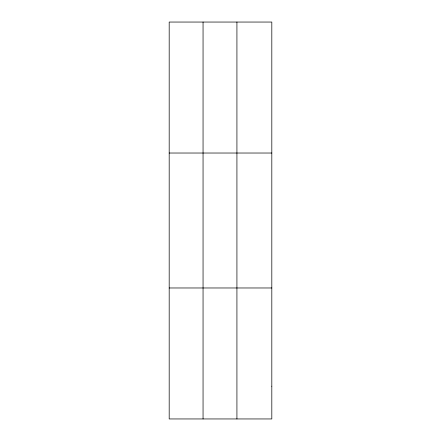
<?xml version="1.0" encoding="UTF-8"?>
<svg xmlns="http://www.w3.org/2000/svg" width="441" height="441" viewBox="0 0 441 441"><rect width="100%" height="100%" fill="white"/><g stroke="black" fill="none" stroke-linecap="round" stroke-linejoin="round"><path stroke-width="0.66" d="M203.053 418.95L203.053 22.05M236.922 418.95L236.922 22.05M169.184 153.027L271.816 153.027M169.184 287.973L271.816 287.973M271.816 386.206L271.816 418.95L169.184 418.95L169.184 22.05L271.816 22.05L271.816 386.206"/></g></svg>
